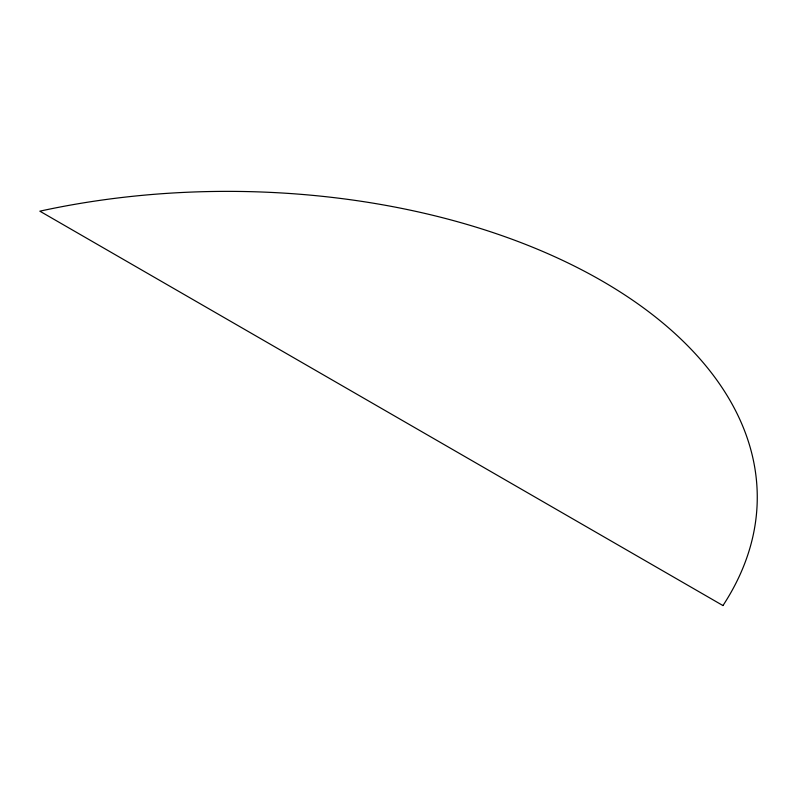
<?xml version="1.0" encoding="UTF-8"?>
<svg xmlns="http://www.w3.org/2000/svg" width="797" height="797" viewBox="0 0 797 797"><rect width="100%" height="100%" fill="white"/><g stroke="black" fill="none" stroke-linecap="round" stroke-linejoin="round"><path stroke-width="1.2" d="M722.959 605.561L39.85 211.175A529.856 305.909 0 0 1 602.074 280.972A529.856 305.909 0 0 1 722.959 605.561"/></g></svg>
